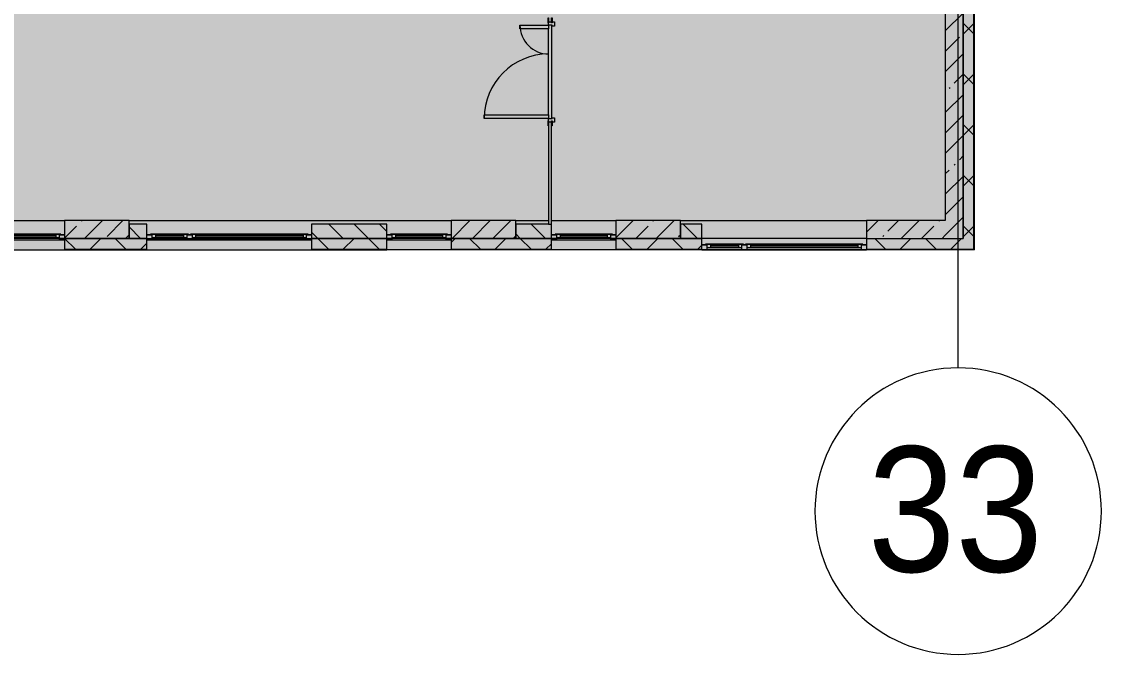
# Model space of a CAD drawing. Header units: millimetres. Extents: x 2623 to 210903, y -8553 to 29000.
# Drawn here: x 195823 to 210903, y -5906 to 2927 of the extents above; entities that cross this region are included whole.
import ezdxf

# ---------------------------------------------------------------- set-up
doc = ezdxf.new("R2010")
doc.units = ezdxf.units.MM
doc.layers.add('A-DETL-GENF-6', color=7, linetype='Continuous', lineweight=9, true_color=0xc0c0c0, transparency=0.4)
for name, color, linetype, lineweight, true_color in [('A-DOOR-3', 7, 'Continuous', 5, 0xb7b7b7), ('A-DOOR-4', 7, 'Continuous', 5, 0xe2e2e2), ('A-DOOR-FRAM-3', 7, 'Continuous', 5, 0xe2e2e2), ('A-DOOR-FRAM-4', 7, 'Continuous', 5, 0xb7b7b7), ('A-GLAZ-1', 7, 'Continuous', 5, 0x737373), ('A-WALL-5', 7, 'Continuous', 5, 0x737373), ('A-WALL-6', 7, 'Continuous', 9, 0x737373), ('I-WALL-5', 7, 'Continuous', 5, 0x737373), ('S-COLS-2', 7, 'Continuous', 5, 0x737373)]:
    doc.layers.add(name, color=color, linetype=linetype, lineweight=lineweight, true_color=true_color)
for name, color, linetype, lineweight in [('A-WALL-4', 7, 'Continuous', 5), ('I-WALL-4', 7, 'Continuous', 5), ('S-COLS-1', 7, 'Continuous', 5), ('Оси', 7, 'Continuous', 9), ('Оси-1', 7, 'Continuous', 20)]:
    doc.layers.add(name, color=color, linetype=linetype, lineweight=lineweight)
doc.styles.add('Arial_1', font='arial.ttf', dxfattribs={"width": 0.9, "height": 1750})
pattern_1 = [(45, (83893.37, 0), (-353.5534, 353.5534), []), (135, (83893.37, 0), (-353.5534, -353.5534), [])]
pattern_2 = [(45, (83893.37, 0), (-285.1231, 285.1231), []), (45, (84178.5, 0), (-285.1231, 285.1231), [504.031, -100.806, 16.764, -84.042])]

# ---------------------------------------------------------------- blocks, each defined once
blk = doc.blocks.new('120_Окно_СКБ_2Ст_Фрамуга сверху - 120_Окно_СКБ_2Ст_2300х2500_h_ ДОО-19727959-3_1_3_птичка')
at = {"layer": 'A-GLAZ-1'}
for p, q in [((-1150, -127), (-1150, -57)), ((-1150, -57), (-1080, -57)), ((1150, -57), (-1150, -57)), ((-1080, -127), (-1150, -127)), ((-1150, -127), (-1100, -127)), ((-1080, -127), (-1100, -127)), ((-1100, -127), (-1100, -137)), ((-1100, -137), (540, -137)), ((540, -137), (-1100, -137)), ((-1080, -57), (-1080, -127)), ((-1080, -57), (1080, -57)), ((520, -87), (-1080, -87)), ((-1080, -87), (-1080, -127)), ((-1030, -137), (-1030, -87)), ((-1030, -107), (470, -107)), ((470, -117), (-1030, -117)), ((470, -137), (470, -87)), ((520, -127), (520, -57)), ((520, -57), (590, -57)), ((520, -127), (520, -87)), ((590, -127), (520, -127)), ((540, -127), (520, -127)), ((540, -127), (570, -127)), ((540, -127), (570, -127)), ((540, -137), (540, -127)), ((590, -127), (570, -127)), ((570, -127), (570, -137)), ((570, -137), (1100, -137)), ((1100, -137), (570, -137)), ((590, -57), (590, -127)), ((1080, -87), (590, -87)), ((590, -87), (590, -127)), ((640, -137), (640, -87)), ((640, -107), (1030, -107)), ((1030, -117), (640, -117)), ((1030, -137), (1030, -87)), ((1080, -127), (1080, -57)), ((1080, -57), (1150, -57)), ((1080, -127), (1080, -87)), ((1150, -127), (1080, -127)), ((1100, -127), (1080, -127)), ((1100, -127), (1150, -127)), ((1100, -137), (1100, -127)), ((1150, -57), (1150, -127))]:
    blk.add_line(p, q, dxfattribs=at)
blk = doc.blocks.new('120_Окно_СКБ_1Ст - 120_Окно_СКБ_1Ст 900х2500_h_ с форточкой-22876038-3_1_3_птичка')
at = {"layer": 'A-GLAZ-1'}
for p, q in [((-450, -127), (-450, -57)), ((-450, -57), (-380, -57)), ((450, -57), (-450, -57)), ((-380, -127), (-450, -127)), ((-450, -127), (-400, -127)), ((-380, -127), (-400, -127)), ((-400, -127), (-400, -137)), ((-400, -137), (400, -137)), ((400, -137), (-400, -137)), ((-380, -57), (-380, -127)), ((380, -87), (-380, -87)), ((-380, -87), (-380, -127)), ((-330, -137), (-330, -87)), ((-330, -107), (330, -107)), ((330, -117), (-330, -117)), ((330, -137), (330, -87)), ((380, -127), (380, -57)), ((380, -57), (450, -57)), ((380, -127), (380, -87)), ((450, -127), (380, -127)), ((400, -127), (380, -127)), ((400, -127), (450, -127)), ((400, -137), (400, -127)), ((450, -57), (450, -127))]:
    blk.add_line(p, q, dxfattribs=at)
blk = doc.blocks.new('120_Окно_СКБ_2Ст_Фрамуга сверху - 120_Окно_СКБ_2Ст_2300х2500_h_ ДОО-22877115-3_1_3_птичка')
at = {"layer": 'A-GLAZ-1'}
for p, q in [((-1150, 13), (-1150, 83)), ((-1150, 83), (-1080, 83)), ((1150, 83), (-1150, 83)), ((-1080, 13), (-1150, 13)), ((-1150, 13), (-1100, 13)), ((-1080, 13), (-1100, 13)), ((-1100, 13), (-1100, 3)), ((-1100, 3), (540, 3)), ((540, 3), (-1100, 3)), ((-1080, 83), (-1080, 13)), ((-1080, 83), (1080, 83)), ((520, 53), (-1080, 53)), ((-1080, 53), (-1080, 13)), ((-1030, 3), (-1030, 53)), ((-1030, 33), (470, 33)), ((470, 23), (-1030, 23)), ((470, 3), (470, 53)), ((520, 13), (520, 83)), ((520, 83), (590, 83)), ((520, 13), (520, 53)), ((590, 13), (520, 13)), ((540, 13), (520, 13)), ((540, 13), (570, 13)), ((540, 13), (570, 13)), ((540, 3), (540, 13)), ((590, 13), (570, 13)), ((570, 13), (570, 3)), ((570, 3), (1100, 3)), ((1100, 3), (570, 3)), ((590, 83), (590, 13)), ((1080, 53), (590, 53)), ((590, 53), (590, 13)), ((640, 3), (640, 53)), ((640, 33), (1030, 33)), ((1030, 23), (640, 23)), ((1030, 3), (1030, 53)), ((1080, 13), (1080, 83)), ((1080, 83), (1150, 83)), ((1080, 13), (1080, 53)), ((1150, 13), (1080, 13)), ((1100, 13), (1080, 13)), ((1100, 13), (1150, 13)), ((1100, 3), (1100, 13)), ((1150, 83), (1150, 13))]:
    blk.add_line(p, q, dxfattribs=at)
blk = doc.blocks.new('110_Дверь_СКБ_2Ст - Д-5_п__в составе перегородки _не входит в спец__-32680317-3_1_3_птичка')
at = {"layer": 'A-DOOR-4'}
h = blk.add_hatch(color=256, dxfattribs=at)
h.paths.add_polyline_path([(712, -20), (712, 60), (652, 60), (652, 30), (662, 30), (662, -20)])
h.paths.add_polyline_path([(-628, 60), (-688, 60), (-688, -20), (-638, -20), (-638, 30), (-628, 30)])
for points in [[(-588, -420), (-588, -20), (-638, -20), (-638, -420)], [(662, -920), (662, -20), (612, -20), (612, -920)]]:
    blk.add_hatch(color=256, dxfattribs=at).paths.add_polyline_path(points)
at = {"layer": 'A-DOOR-FRAM-3'}
for points in [[(-673, 28), (-743, 28), (-743, 20), (-673, 20)], [(767, 28), (697, 28), (697, 20), (767, 20)], [(-673, -20), (-743, -20), (-743, -28), (-673, -28)], [(767, -20), (697, -20), (697, -28), (767, -24)]]:
    blk.add_hatch(color=256, dxfattribs=at).paths.add_polyline_path(points)
at = {"layer": 'A-DOOR-3'}
for p, q in [((-638, -20), (-588, -20)), ((-638, -420), (-638, -20)), ((-588, -20), (-588, -420)), ((612, -20), (662, -20)), ((612, -920), (612, -20)), ((662, -20), (662, -920)), ((-588, -420), (-638, -420)), ((662, -920), (612, -920))]:
    blk.add_line(p, q, dxfattribs=at)
for centre, radius, start, end in [((-638, -20), 400, 270, 0), ((662, -20), 900, 180, 270)]:
    blk.add_arc(centre, radius, start, end, dxfattribs=at)
at = {"layer": 'A-DOOR-FRAM-4'}
for p, q in [((-743, 28), (-673, 28)), ((-743, 20), (-743, 28)), ((-673, 20), (-743, 20)), ((-688, 60), (-628, 60)), ((-688, -20), (-688, 60)), ((-688, 20), (-673, 20)), ((-688, 19), (-688, 20)), ((-673, 19), (-688, 19)), ((-673, 28), (-673, 20)), ((-673, 20), (-673, 19)), ((-638, 30), (-638, -20)), ((-628, 30), (-638, 30)), ((-628, 60), (-628, 30)), ((652, 60), (712, 60)), ((652, 30), (652, 60)), ((662, 30), (652, 30)), ((662, -20), (662, 30)), ((697, 20), (697, 28)), ((697, 28), (767, 28)), ((697, 19), (697, 20)), ((697, 20), (712, 20)), ((767, 20), (697, 20)), ((712, 19), (697, 19)), ((712, 60), (712, -20)), ((712, 20), (712, 19)), ((767, 28), (767, 20)), ((-743, -20), (-673, -20)), ((-743, -28), (-743, -20)), ((-673, -28), (-743, -28)), ((-638, -20), (-688, -20)), ((-673, -20), (-673, -28)), ((712, -20), (662, -20)), ((697, -28), (697, -20)), ((697, -20), (767, -20)), ((766, -28), (697, -28))]:
    blk.add_line(p, q, dxfattribs=at)
blk = doc.blocks.new('Ось сетки - D8-29747960-3_1_3_птичка')
at = {"layer": 'Оси-1'}
for start, end in [(360, 180), (180, 360)]:
    blk.add_arc((0, 0), 4, start, end, dxfattribs=at)

msp = doc.modelspace()

# ---------------------------------------------------------------- hatches: boundary and pattern name
at = {"layer": 'A-DETL-GENF-6'}
msp.add_hatch(color=256, dxfattribs=at).paths.add_polyline_path([(209126.4, -258), (209126.4, 21479), (177226.4, 21479), (177226.4, 27379), (168463.4, 27379), (168463.4, 10208.3), (173103.4, 10208.3), (173103.4, -258), (207881, -258)])
at = {"layer": 'A-WALL-4'}
h = msp.add_hatch(dxfattribs=at)
h.set_pattern_fill('FP_73', color=256, style=0, pattern_type=2)
h.set_pattern_definition(pattern_1)
h.paths.add_polyline_path([(209114.6, -250), (209123.4, -250), (209123.4, 7700), (208973.4, 7700), (208973.4, -250), (209098.8, -250)])
h.paths.add_polyline_path([(209123.4, 8900), (209123.4, 10820), (208973.4, 10820), (208973.4, 8900)])
h.paths.add_polyline_path([(209123.4, 13120), (209123.4, 21400), (208973.4, 21400), (208973.4, 13120)])
h = msp.add_hatch(dxfattribs=at)
h.set_pattern_fill('FP_71', color=256, style=0, pattern_type=2)
h.set_pattern_definition([(135, (83893.37, 0), (-176.7767, -176.7767), [])])
h.paths.add_polyline_path([(205323.4, -100), (205323.4, 100), (205023.4, 100), (205023.4, -100), (205084.3, -100)])
h.paths.add_polyline_path([(194623.4, -100), (195523.4, -100), (195523.4, 100), (194623.4, 100)])
h.paths.add_polyline_path([(197323.4, -100), (197573.4, -100), (197573.4, 100), (197323.4, 100)])
h.paths.add_polyline_path([(203223.4, -100), (203219.9, 100), (202723.4, 100), (202723.4, -100), (203219.9, -100)])
h.paths.add_polyline_path([(192823.4, -100), (193723.4, -100), (193723.4, 100), (192823.4, 100)])
h.paths.add_polyline_path([(199873.4, -100), (200923.4, -100), (200923.4, 100), (199873.4, 100)])
h.paths.add_polyline_path([(178516.5, -100), (178673.4, -100), (178673.4, 100), (178423.4, 100), (178423.4, -100)])
h.paths.add_polyline_path([(184723.4, -100), (185623.4, -100), (185623.4, 100), (184723.4, 100)])
h.paths.add_polyline_path([(182023.4, -100), (182023.4, 100), (180973.4, 100), (180973.4, -100), (181779.2, -100)])
h.paths.add_polyline_path([(186773.4, -100), (186773.4, 100), (186523.4, 100), (186523.4, -100)])
h.paths.add_polyline_path([(189073.4, -100), (190123.4, -100), (190123.4, 100), (189073.4, 100)])
h.paths.add_polyline_path([(176186, -100), (176623.4, -100), (176623.4, 100), (175823.4, 100), (175823.4, -100)])
h = msp.add_hatch(dxfattribs=at)
h.set_pattern_fill('FP_73', color=256, style=0, pattern_type=2)
h.set_pattern_definition(pattern_1)
h.paths.add_polyline_path([(204123.4, -250), (205323.4, -250), (205323.4, -100), (204123.4, -100)])
h.paths.add_polyline_path([(207881, -250), (208973.4, -250), (208973.4, -100), (207623.4, -100), (207623.4, -250)])
h.paths.add_polyline_path([(191101.3, -250), (191923.4, -250), (191923.4, -100), (191023.4, -100), (191023.4, -250)])
h.paths.add_polyline_path([(195523.4, -250), (195523.4, -100), (194623.4, -100), (194623.4, -250), (194830.1, -250)])
h.paths.add_polyline_path([(196694.5, -250), (197573.4, -250), (197573.4, -100), (196423.4, -100), (196423.4, -250)])
h.paths.add_polyline_path([(193723.4, -250), (193723.4, -100), (192823.4, -100), (192823.4, -250), (193431.8, -250)])
h.paths.add_polyline_path([(199873.4, -250), (200923.4, -250), (200923.4, -100), (199873.4, -100)])
h.paths.add_polyline_path([(203223.4, -250), (203219.9, -100), (201823.4, -100), (201823.4, -250), (203219.9, -250)])
h.paths.add_polyline_path([(182923.4, -250), (183823.4, -250), (183823.4, -100), (182923.4, -100)])
h.paths.add_polyline_path([(190123.4, -250), (190123.4, -100), (189073.4, -100), (189073.4, -250), (189236.9, -250)])
h.paths.add_polyline_path([(181779.2, -250), (182023.4, -250), (182023.4, -100), (180973.4, -100), (180973.4, -250)])
h.paths.add_polyline_path([(186773.4, -250), (186773.4, -100), (184723.4, -100), (184723.4, -250), (186440.3, -250)])
h.paths.add_polyline_path([(178050.4, -250), (178673.4, -250), (178673.4, -100), (177523.4, -100), (177523.4, -250)])
h.paths.add_polyline_path([(176623.4, -250), (176623.4, -100), (175823.4, -100), (175823.4, -250), (176186, -250)])
h.paths.add_polyline_path([(174787.7, -250), (174923.4, -250), (174923.4, -100), (173103.4, -100), (173103.4, -250), (174321.6, -250)])
at = {"layer": 'I-WALL-4'}
h = msp.add_hatch(dxfattribs=at)
h.set_pattern_fill('FP_69', color=256, style=0, pattern_type=2)
h.set_pattern_definition(pattern_2)
h.paths.add_polyline_path([(208894.5, -100), (208973.4, -100), (208973.4, 7700), (208723.4, 7700), (208723.4, -100)])
h = msp.add_hatch(dxfattribs=at)
h.set_pattern_fill('FP_69', color=256, style=0, pattern_type=2)
h.set_pattern_definition(pattern_2)
h.paths.add_polyline_path([(208582.6, -100), (208723.4, -100), (208723.4, 150), (207623.4, 150), (207623.4, -100), (207881, -100)])
at = {"layer": 'S-COLS-1'}
h = msp.add_hatch(dxfattribs=at)
h.set_pattern_fill('FP_69', color=256, style=0, pattern_type=2)
h.set_pattern_definition(pattern_2)
h.paths.add_polyline_path([(197323.4, -100), (197323.4, 150), (196423.4, 150), (196423.4, -100), (196694.5, -100)])
h = msp.add_hatch(dxfattribs=at)
h.set_pattern_fill('FP_69', color=256, style=0, pattern_type=2)
h.set_pattern_definition(pattern_2)
h.paths.add_polyline_path([(202723.4, -100), (202723.4, 150), (201823.4, 150), (201823.4, -100), (202287.7, -100)])
h = msp.add_hatch(dxfattribs=at)
h.set_pattern_fill('FP_69', color=256, style=0, pattern_type=2)
h.set_pattern_definition(pattern_2)
h.paths.add_polyline_path([(205023.4, -100), (205023.4, 150), (204123.4, 150), (204123.4, -100), (204152.1, -100)])

# ---------------------------------------------------------------- linework, layer by layer
at = {"layer": 'A-WALL-4'}
msp.add_line((209131.4, -258), (209131.4, 7700), dxfattribs=at)
at = {"layer": 'A-WALL-5'}
for p, q in [((208973.4, 8900), (208973.4, -100)), ((197573.4, 100), (197323.4, 100)), ((197323.4, 100), (197323.4, -100)), ((197573.4, -258), (197573.4, 100)), ((200923.4, 100), (199873.4, 100)), ((199873.4, 100), (199873.4, -258)), ((200923.4, -258), (200923.4, 100)), ((203183.4, 100), (202723.4, 100)), ((202723.4, 100), (202723.4, -100)), ((203223.4, -258), (203223.4, 100)), ((205323.4, 100), (205023.4, 100)), ((205023.4, 100), (205023.4, -100)), ((205323.4, -258), (205323.4, 100)), ((197323.4, -100), (196423.4, -100)), ((196423.4, -100), (196423.4, -258)), ((197573.4, -100), (199873.4, -100)), ((202723.4, -100), (201823.4, -100)), ((201823.4, -100), (201823.4, -258)), ((205023.4, -100), (204123.4, -100)), ((204123.4, -100), (204123.4, -258)), ((207623.4, -100), (207623.4, -258)), ((207623.4, -100), (208973.4, -100)), ((184723.4, -258), (200923.4, -258)), ((209131.4, -258), (200923.4, -258))]:
    msp.add_line(p, q, dxfattribs=at)
at = {"layer": 'A-WALL-6'}
for p, q in [((209123.4, -250), (209123.4, 7700)), ((209126.4, -253), (209126.4, 7700)), ((203183.4, 100), (203223.4, 100)), ((197323.4, -100), (197573.4, -100)), ((197573.4, -100), (197323.4, -100)), ((199873.4, -100), (200923.4, -100)), ((200923.4, -100), (199873.4, -100)), ((202723.4, -100), (203223.4, -100)), ((203223.4, -100), (202723.4, -100)), ((205023.4, -100), (205323.4, -100)), ((205323.4, -100), (205023.4, -100)), ((196423.4, -250), (197573.4, -250)), ((196423.4, -253), (197573.4, -253)), ((199873.4, -250), (200923.4, -250)), ((199873.4, -253), (200923.4, -253)), ((201823.4, -250), (203223.4, -250)), ((201823.4, -253), (203223.4, -253)), ((204123.4, -250), (205323.4, -250)), ((204123.4, -253), (205323.4, -253)), ((207623.4, -250), (209123.4, -250)), ((207623.4, -253), (209119, -253)), ((209126.4, -253), (209123.4, -253))]:
    msp.add_line(p, q, dxfattribs=at)
at = {"layer": 'I-WALL-5'}
for p, q in [((208723.4, 10000), (208723.4, 150)), ((208973.4, -100), (208973.4, 7700)), ((203223.4, 2875), (203223.4, 1575)), ((203183.4, 1625), (203183.4, 2825)), ((203183.4, 1468.7), (203183.4, 100)), ((203223.4, 100), (203223.4, 1470)), ((193643.4, 150), (196423.4, 150)), ((197323.4, 150), (201823.4, 150)), ((202723.4, 150), (203183.4, 150)), ((203223.4, 150), (204123.4, 150)), ((205023.4, 150), (207623.4, 150)), ((208723.4, 150), (207623.4, 150)), ((207623.4, 150), (207623.4, -100)), ((196423.4, -100), (195523.4, -100)), ((201823.4, -100), (200923.4, -100)), ((204123.4, -100), (203223.4, -100)), ((207623.4, -100), (205323.4, -100)), ((207623.4, -100), (208973.4, -100))]:
    msp.add_line(p, q, dxfattribs=at)
at = {"layer": 'S-COLS-2'}
for p, q in [((197323.4, 150), (196423.4, 150)), ((196423.4, 150), (196423.4, -100)), ((197323.4, 100), (197323.4, 150)), ((197323.4, -100), (197323.4, 100)), ((202723.4, 150), (201823.4, 150)), ((201823.4, 150), (201823.4, -100)), ((202723.4, 100), (202723.4, 150)), ((202723.4, -100), (202723.4, 100)), ((205023.4, 150), (204123.4, 150)), ((204123.4, 150), (204123.4, -100)), ((205023.4, 100), (205023.4, 150)), ((205023.4, -100), (205023.4, 100)), ((196423.4, -100), (197323.4, -100)), ((201823.4, -100), (202723.4, -100)), ((204123.4, -100), (205023.4, -100))]:
    msp.add_line(p, q, dxfattribs=at)
at = {"layer": 'Оси'}
msp.add_line((208903.4, -1906.3), (208903.4, 9979), dxfattribs=at)

# ---------------------------------------------------------------- block references
at = {"layer": 'A-DOOR-3', "rotation": 270}
msp.add_blockref('110_Дверь_СКБ_2Ст - Д-5_п__в составе перегородки _не входит в спец__-32680317-3_1_3_птичка', (203203.4, 2237.5), dxfattribs=at)
at = {"layer": 'A-GLAZ-1', "rotation": 180}
for name, p in [('120_Окно_СКБ_1Ст - 120_Окно_СКБ_1Ст 900х2500_h_ с форточкой-22876038-3_1_3_птичка', (195973.4, -175)), ('120_Окно_СКБ_2Ст_Фрамуга сверху - 120_Окно_СКБ_2Ст_2300х2500_h_ ДОО-19727959-3_1_3_птичка', (198723.4, -175)), ('120_Окно_СКБ_1Ст - 120_Окно_СКБ_1Ст 900х2500_h_ с форточкой-22876038-3_1_3_птичка', (201373.4, -175)), ('120_Окно_СКБ_1Ст - 120_Окно_СКБ_1Ст 900х2500_h_ с форточкой-22876038-3_1_3_птичка', (203673.4, -175)), ('120_Окно_СКБ_2Ст_Фрамуга сверху - 120_Окно_СКБ_2Ст_2300х2500_h_ ДОО-22877115-3_1_3_птичка', (206473.4, -175))]:
    msp.add_blockref(name, p, dxfattribs=at)
at = {"layer": 'Оси-1', "xscale": 499.9999999999995, "yscale": 499.9999999999995, "zscale": 499.9999999999995}
msp.add_blockref('Ось сетки - D8-29747960-3_1_3_птичка', (208903.4, -3906.3), dxfattribs=at)

# ---------------------------------------------------------------- texts
at = {"layer": 'Оси', "insert": (207640.3, -3003), "char_height": 1750, "width": 3030.379, "attachment_point": 1, "style": 'Arial_1'}
msp.add_mtext('33', dxfattribs=at)

doc.saveas('drawing.dxf')
